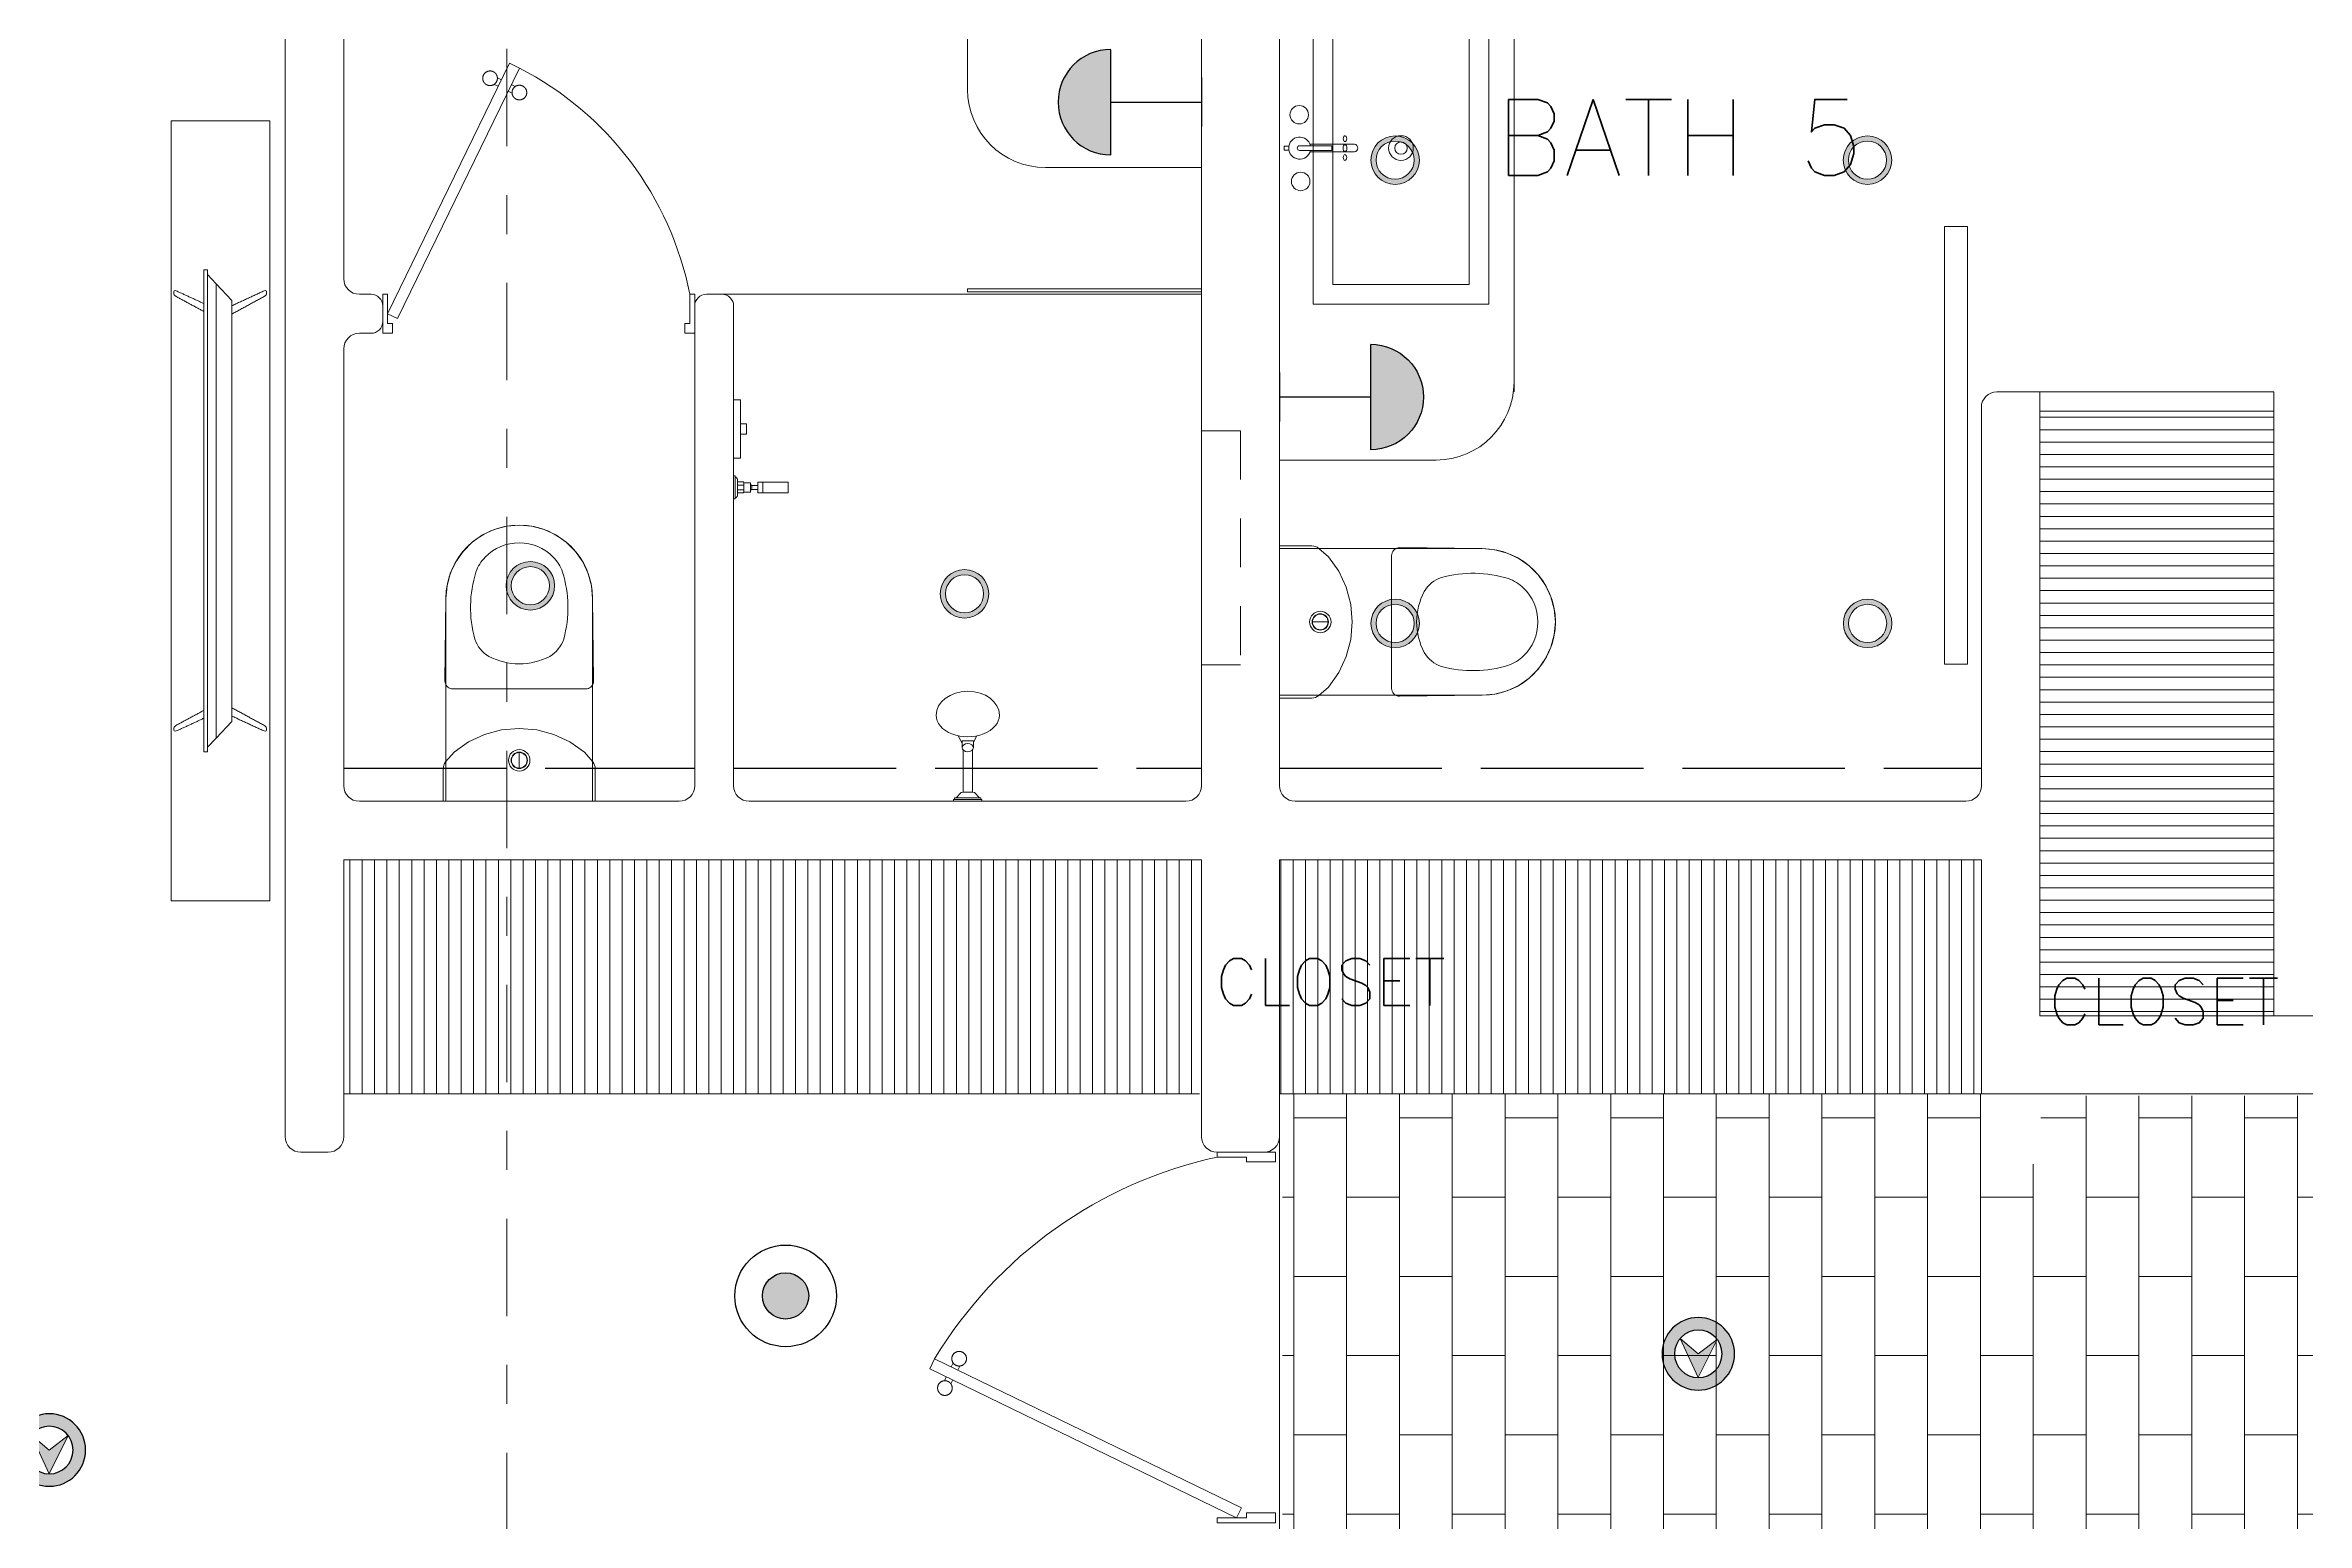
# Model space of a CAD drawing. Header units: metres. Extents: x 14 to 2416, y -346 to 476.
# Drawn here: x 39.54 to 45.34, y -207.94 to -204.15 of the extents above; entities that cross this region are included whole.
import ezdxf

# ---------------------------------------------------------------- set-up
doc = ezdxf.new("R2010")
doc.units = ezdxf.units.M
for name, pattern in [('0', [0]), ('CONTINU', [0]), ('DASHDOT', [1, 0.5, -0.25, 0, -0.25]), ('HIDDEN2', [0.1875, 0.125, -0.0625]), ('STYLE_03', [0.5, 0.416656, -0.083344])]:
    doc.linetypes.add(name, pattern=pattern)
doc.layers.get('0').update_dxf_attribs({"linetype": '0', "lineweight": 20})
for name, color, linetype in [('1', 1, 'Continuous'), ('MAVA LUM', 1, 'Continuous'), ('MAVA Luminarias', 1, 'Continuous')]:
    doc.layers.add(name, color=color, linetype=linetype)
for name, color, linetype, lineweight in [('A-ANNO-TEXT', 20, 'Continuous', 13), ('A-DOOR', 35, 'Continuous', 5), ('A-SECT-IDEN', 251, 'CONTINU', 9), ('A-WALL', 250, 'Continuous', 20), ('baños', 251, 'Continuous', 0), ('closets', 253, 'Continuous', 0), ('MAVA', 1, 'Continuous', 15), ('MAVA -LUMINARIAS', 1, 'Continuous', 18), ('MOBILIARIOS', 252, 'Continuous', 0), ('piso', 253, 'Continuous', 0), ('textos', 7, 'Continuous', 0)]:
    doc.layers.add(name, color=color, linetype=linetype, lineweight=lineweight)
doc.layers.add('hatch piso', color=253, linetype='Continuous', lineweight=0, transparency=0.7)
doc.styles.add('DIMTEXT', font='dim.shx', dxfattribs={"width": 0.75})
doc.styles.get("Standard").update_dxf_attribs({"font": 'arial.ttf', "height": 0.1875})

# ---------------------------------------------------------------- blocks, each defined once
blk = doc.blocks.new('Caroma_ToiletSuites')
at = {"layer": 'baños'}
for p, q in [((-64.3, 696.7), (-94, 682.8)), ((-32.6, 705.1), (-64.3, 696.7)), ((0, 708), (-32.6, 705.1)), ((32.6, 705.1), (0, 708)), ((64.3, 696.7), (32.6, 705.1)), ((94, 682.8), (64.3, 696.7)), ((-144, 640.8), (-162.8, 614)), ((-120.8, 664), (-144, 640.8)), ((-94, 682.8), (-120.8, 664)), ((120.8, 664), (94, 682.8)), ((144, 640.8), (120.8, 664)), ((162.8, 614), (144, 640.8)), ((-176.7, 584.3), (-185.1, 552.6)), ((-162.8, 614), (-176.7, 584.3)), ((176.7, 584.3), (162.8, 614)), ((185.1, 552.6), (176.7, 584.3)), ((-185.1, 552.6), (-188, 520)), ((188, 520), (185.1, 552.6)), ((-188, 520), (-190.5, 308)), ((-188, 0), (-188, 520)), ((188, 520), (188, 0)), ((190.5, 308), (188, 520)), ((-190.5, 308), (-190.2, 304.5)), ((-190.2, 304.5), (-189.3, 301.2)), ((-189.3, 301.2), (-187.8, 298)), ((-187.8, 298), (-185.8, 295.1)), ((-185.8, 295.1), (-183.4, 292.7)), ((-183.4, 292.7), (-180.5, 290.7)), ((-180.5, 290.7), (-177.3, 289.2)), ((177.3, 289.2), (180.5, 290.7)), ((180.5, 290.7), (183.4, 292.7)), ((183.4, 292.7), (185.8, 295.1)), ((185.8, 295.1), (187.8, 298)), ((187.8, 298), (189.3, 301.2)), ((189.3, 301.2), (190.2, 304.5)), ((190.2, 304.5), (190.5, 308)), ((-177.3, 289.2), (-174, 288.3)), ((-174, 288.3), (-170.5, 288)), ((-170.5, 288), (170.5, 288)), ((170.5, 288), (174, 288.3)), ((174, 288.3), (177.3, 289.2)), ((-45.1, 183.1), (-88.9, 171.3)), ((0, 187), (-45.1, 183.1)), ((45.1, 183.1), (0, 187)), ((88.9, 171.3), (45.1, 183.1)), ((-167.1, 126.2), (-188.7, 100.9)), ((-130, 152.2), (-167.1, 126.2)), ((-88.9, 171.3), (-130, 152.2)), ((0, 85), (0, 125)), ((130, 152.2), (88.9, 171.3)), ((167.1, 126.2), (130, 152.2)), ((188.7, 100.9), (167.1, 126.2)), ((-194.6, 88.2), (-195, 83.5)), ((-195, 83.5), (-195, 0)), ((-193.4, 92.7), (-194.6, 88.2)), ((-191.4, 97), (-193.4, 92.7)), ((-188.7, 100.9), (-191.4, 97)), ((191.4, 97), (188.7, 100.9)), ((193.4, 92.7), (191.4, 97)), ((194.6, 88.2), (193.4, 92.7)), ((195, 83.5), (194.6, 88.2)), ((195, 0), (195, 83.5)), ((-195, 0), (195, 0)), ((188, 0), (-188, 0))]:
    blk.add_line(p, q, dxfattribs=at)
for centre, radius, start, end in [((0, 520), 188, 0, 180), ((-2.7, 547.4), 115.2, 88.65652, 137.04039), ((2.7, 547.4), 115.2, 42.9609, 91.34146), ((183, 496.7), 307.9, 162.77131, 195.21432), ((-18.8, 556.1), 97.6, 134.33725, 160.9897), ((18.8, 556.1), 97.6, 19.00998, 45.66427), ((-183, 496.7), 307.9, 344.7852, 17.22859), ((-36.1, 442.4), 82.4, 198.76304, 239.35819), ((36.1, 442.4), 82.4, 300.64117, 341.23514), ((2.9, 529.9), 177.9, 242.91598, 269.06591), ((-2.9, 529.9), 177.9, 270.93391, 297.08355), ((0, 105), 27.5, 0, 180), ((0, 105), 21, 0, 180), ((0, 105), 20, 0, 180), ((0, 105), 27.5, 180, 0), ((0, 105), 21, 180, 0), ((0, 105), 20, 180, 0)]:
    blk.add_arc(centre, radius, start, end, dxfattribs=at)
blk = doc.blocks.new('puerta 1.00')
at = {"layer": 'A-DOOR'}
for p, q in [((-0.15, -0.0125), (-0.9369, -0.3949)), ((-0.1376, -0.038), (-0.9245, -0.4204)), ((-0.1376, -0.038), (-0.15, -0.0125)), ((-0.9369, -0.3949), (-0.9245, -0.4204)), ((-0.8946, -0.3743), (-0.8996, -0.3641)), ((-0.8777, -0.3661), (-0.8826, -0.3559)), ((-0.8822, -0.3998), (-0.8772, -0.4101)), ((-0.8653, -0.3916), (-0.8603, -0.4018))]:
    blk.add_line(p, q, dxfattribs=at)
for points in [[(-0.05, 0), (-0.05, -0.025), (-0.125, -0.025), (-0.125, -0.0125), (-0.2, -0.0125), (-0.2, 0), (-0.05, 0)], [(-0.05, -0.95), (-0.05, -0.925), (-0.125, -0.925), (-0.125, -0.9375), (-0.2, -0.9375), (-0.2, -0.95), (-0.05, -0.95)]]:
    blk.add_lwpolyline(points, dxfattribs=at)
blk.add_arc((0.0366, 0.1602), 1.1229, 211.13358, 257.83427, dxfattribs=at)
for points in [[(-0.8982, -0.3642), (-0.9033, -0.3642), (-0.912, -0.3591), (-0.917, -0.3504), (-0.917, -0.3403), (-0.912, -0.3316), (-0.9033, -0.3265), (-0.8932, -0.3265), (-0.8844, -0.3316), (-0.8794, -0.3403), (-0.8794, -0.3504), (-0.8844, -0.3591), (-0.8932, -0.3642), (-0.8982, -0.3642)], [(-0.8617, -0.4394), (-0.8667, -0.4394), (-0.8754, -0.4344), (-0.8805, -0.4256), (-0.8805, -0.4156), (-0.8754, -0.4068), (-0.8667, -0.4018), (-0.8566, -0.4018), (-0.8479, -0.4068), (-0.8428, -0.4156), (-0.8428, -0.4257), (-0.8479, -0.4344), (-0.8566, -0.4394), (-0.8617, -0.4394)]]:
    blk.add_open_spline(points, degree=2, dxfattribs=at)
blk = doc.blocks.new('A$C8d867532')
at = {"layer": 'baños', "linetype": 'Continuous'}
blk.add_line((0.0395, 0.4062, 0), (0.1223, 0.4062, 0.0004), dxfattribs=at)
at = {"layer": 'baños'}
for points in [[(0.0743, 0.8), (0.5243, 0.8), (0.5243, 0), (0.0743, 0)], [(0.1243, 0.75), (0.4743, 0.75), (0.4743, 0.05), (0.1243, 0.05)]]:
    blk.add_lwpolyline(points, close=True, dxfattribs=at)
at = {"layer": 'baños', "linetype": 'Continuous'}
blk.add_lwpolyline([(0.0672, 0.3939, -9.082434), (0.0672, 0.4062)], format="xyb", dxfattribs=at)
at = {"layer": 'baños', "linetype": 'Continuous', "elevation": 0}
for points in [[(0.0333, 0.4, -0.385153), (0.0395, 0.4062), (0.0395, 0.4062)], [(0.0661, 0.4101), (0.1804, 0.4101, -0.363105), (0.1887, 0.4, -0.363105), (0.1804, 0.39), (0.0661, 0.39)], [(0.0333, 0.4, 0.385153), (0.0395, 0.3939), (0.0395, 0.3939)]]:
    blk.add_lwpolyline(points, format="xyb", dxfattribs=at)
at = {"layer": 'baños', "linetype": 'Continuous'}
for points, elevation in [([(0.1223, 0.4062), (0.1223, 0.3939)], 0.0004), ([(0.0114, 0.405), (0.0005, 0.405), (0, 0.4043), (0, 0.3957)], 0), ([(0, 0.3957), (0.0005, 0.395), (0.0114, 0.395)], 0)]:
    blk.add_lwpolyline(points, dxfattribs=dict(at, elevation=elevation))
at = {"layer": 'baños', "linetype": 'Continuous', "extrusion": (1.31781e-06, -1, -8.43443e-26), "elevation": -0.3939}
blk.add_lwpolyline([(0.1223, 0.0004), (0.0395, 0)], close=True, dxfattribs=at)
at = {"layer": 'baños', "linetype": 'Continuous'}
for centre, radius in [((0.0422, 0.4857), 0.0237), ((0.2993, 0.4), 0.0317), ((0.2993, 0.4), 0.0159), ((0.0384, 0.3146), 0.0237)]:
    blk.add_circle(centre, radius, dxfattribs=at)
at = {"layer": 'baños', "linetype": 'Continuous', "extrusion": (3.61622e-27, 8.43443e-26, -1)}
for centre, major_axis, ratio in [((0.1558, 0.4), (0, -0.0085), 0.599546), ((0.1557, 0.424), (0.00005, -0.0075), 0.581577), ((0.1558, 0.376), (0.00005, -0.0075), 0.581577)]:
    blk.add_ellipse(centre, major_axis=major_axis, ratio=ratio, dxfattribs=at)
at = {"layer": 'baños', "linetype": 'Continuous', "flags": 8}
for tag, p in [('TRADENAME', (0.1887, 0.4, 0)), ('MODELNUMBER', (0.1887, 0.4, 0)), ('MATERIAL', (0.1888, 0.4, 0)), ('PRODUCT', (0.1888, 0.4, 0))]:
    blk.add_attdef(tag, p, '', height=0.0000254, rotation=270.00008, dxfattribs=at)
at = {"layer": 'baños', "linetype": 'Continuous'}
for tag, p in [('MATERIAL', (0.299, 0.3999)), ('PRODUCT', (0.299, 0.3999)), ('TRADENAME', (0.2991, 0.3999)), ('MODELNUMBER', (0.2991, 0.3999))]:
    blk.add_attdef(tag, p, '', height=0.0000254, rotation=90.00008, dxfattribs=at)
blk = doc.blocks.new('A$C3685e79b')
at = {"layer": 'A-DOOR'}
for p, q in [((0.0125, 0.05), (0.3248, 0.6926)), ((0.038, 0.0376), (0.3503, 0.6802)), ((0.296, 0.6333), (0.2858, 0.6383)), ((0.3042, 0.6503), (0.294, 0.6552)), ((0.3248, 0.6926), (0.3503, 0.6802)), ((0.3215, 0.621), (0.3317, 0.616)), ((0.3297, 0.6379), (0.3399, 0.6329)), ((0.038, 0.0376), (0.0125, 0.05))]:
    blk.add_line(p, q, dxfattribs=at)
for points in [[(0, 0), (0.025, 0), (0.025, 0.025), (0.0125, 0.025), (0.0125, 0.1), (0, 0.1), (0, 0)], [(0.8, 0), (0.775, 0), (0.775, 0.025), (0.7875, 0.025), (0.7875, 0.1), (0.8, 0.1), (0.8, 0)]]:
    blk.add_lwpolyline(points, dxfattribs=at)
blk.add_arc((-0.0309, -0.0619), 0.8343, 11.1901, 62.81264, dxfattribs=at)
for points in [[(0.294, 0.6539), (0.294, 0.659), (0.289, 0.6677), (0.2802, 0.6727), (0.2702, 0.6727), (0.2614, 0.6677), (0.2564, 0.6589), (0.2564, 0.6489), (0.2614, 0.6401), (0.2702, 0.6351), (0.2803, 0.6351), (0.289, 0.6401), (0.294, 0.6489), (0.294, 0.6539)], [(0.3693, 0.6173), (0.3693, 0.6224), (0.3642, 0.6311), (0.3555, 0.6361), (0.3454, 0.6361), (0.3367, 0.6311), (0.3316, 0.6224), (0.3317, 0.6123), (0.3367, 0.6035), (0.3454, 0.5985), (0.3555, 0.5985), (0.3643, 0.6036), (0.3693, 0.6123), (0.3693, 0.6173)]]:
    blk.add_open_spline(points, degree=2, dxfattribs=at)
blk = doc.blocks.new('A$C0ed3e1a4')
at = {"layer": 'baños'}
for p, q in [((0.1396, 0.059), (0.1368, 0.059)), ((0.1396, 0.059), (0.1396, 0)), ((0.0645, 0.0432), (0.0645, 0.0157)), ((0.0941, 0.0346), (0.0772, 0.0346)), ((0.0941, 0.0243), (0.0772, 0.0243)), ((0.0968, 0.0175), (0.0968, 0.0413)), ((0.0968, 0.0413), (0.1137, 0.0413)), ((0.0968, 0.0175), (0.1137, 0.0175)), ((0.1137, 0.0413), (0.1137, 0.0294)), ((0.1137, 0.0354), (0.1294, 0.0354)), ((0.1137, 0.0175), (0.1137, 0.0294)), ((0.1137, 0.0235), (0.1294, 0.0235)), ((0.1294, 0.0435), (0.1148, 0.0435)), ((0.1294, 0.0154), (0.1148, 0.0154)), ((0.1294, 0.051), (0.1294, 0.0295)), ((0.1294, 0.008), (0.1294, 0.0295)), ((0.1356, 0.0022), (0.1356, 0.0568)), ((0.1396, 0), (0.1368, 0))]:
    blk.add_line(p, q, dxfattribs=at)
blk.add_lwpolyline([(0.0772, 0.0432), (0, 0.0432), (0, 0.0157), (0.0772, 0.0157)], close=True, dxfattribs=at)
for centre, radius, start, end in [((0.138, 0.0569), 0.00241, 117.91788, 181.97177), ((0.1027, 0.0294), 0.01, 125.7762, 234.2238), ((0.1193, 0.0397), 0.00586, 140.07929, 164.09241), ((0.1193, 0.0191), 0.00586, 195.90759, 219.92071), ((0.1416, 0.0445), 0.0138, 115.78965, 151.65642), ((0.1416, 0.0145), 0.0138, 208.34358, 244.21035), ((0.138, 0.0021), 0.00241, 178.02823, 242.08212)]:
    blk.add_arc(centre, radius, start, end, dxfattribs=at)
blk = doc.blocks.new('A$C013342c3')
at = {"layer": 'baños', "linetype": 'Continuous'}
for p, q in [((0.2821, 0.1176), (0.2775, 0.1176)), ((0.2775, 0.1176), (0.2775, 0.1152)), ((0.2821, 0.1163), (0.2821, 0.1176)), ((0.2821, 0.0462), (0.2821, 0.1163)), ((0.1327, 0.0959, -0.0887), (0.1145, 0.106, -0.1376)), ((0.1305, 0.0667, -0.0849), (0.1145, 0.0578, -0.1376)), ((0.1447, 0.0959, -0.0497), (0.127, 0.0959, -0.0497)), ((0.127, 0.0959, -0.0497), (0.127, 0.0667, -0.0497)), ((0.127, 0.0667, -0.0497), (0.1446, 0.0667, -0.0497)), ((0.2591, 0.0932, -0.0114), (0.1506, 0.0931, -0.0549)), ((0.2591, 0.0693, -0.0114), (0.1506, 0.0694, -0.0549)), ((0.2592, 0.0984, -1.0732), (0.2591, 0.0932, -0.0114)), ((0.2591, 0.0932, -0.0114), (0.2591, 0.0693, -0.0113)), ((0.2592, 0.0642, -1.0732), (0.2591, 0.0693, -0.0114)), ((0.2731, 0.1112), (0.2592, 0.0984, -1.0732)), ((0.2731, 0.0513), (0.2592, 0.0642, -1.0732)), ((0.2775, 0.1152), (0.2731, 0.1152)), ((0.2731, 0.1152), (0.2731, 0.1112)), ((0.2731, 0.0513), (0.2731, 0.1112)), ((0.2775, 0.1152), (0.2775, 0.0473)), ((0.2731, 0.0473), (0.2731, 0.0513)), ((0.2775, 0.0473), (0.2731, 0.0473)), ((0.2775, 0.0449), (0.2775, 0.0473)), ((0.2821, 0.0449), (0.2775, 0.0449)), ((0.2821, 0.0462), (0.2821, 0.0449))]:
    blk.add_line(p, q, dxfattribs=at)
for ratio, start_param, end_param in [(0.757088, 3.141593, 6.283185), (0.681889, 0, 3.141593)]:
    blk.add_ellipse((0.0615, 0.0812, -0.1376), major_axis=(-0.0002, -0.0812), ratio=ratio, start_param=start_param, end_param=end_param, dxfattribs=at)
blk.add_ellipse((0.1447, 0.0813, -0.0497), major_axis=(0, -0.0146), ratio=0.718224, dxfattribs=at)
blk = doc.blocks.new('PL BASE 1N NASAS 09')
at = {"layer": 'closets', "transparency": 33554687}
h = blk.add_hatch(dxfattribs=at)
h.set_pattern_fill('LINE', color=256, scale=0.01, angle=180)
h.set_pattern_definition([(180, (-441.88125, -2859.913363), (-4e-18, -0.03175), [])])
h.paths.add_polyline_path([(-105.7315, -37.9997), (-105.7315, -39.5497), (-105.1315, -39.5497), (-105.1315, -37.9997)])
h = blk.add_hatch(dxfattribs=at)
h.set_pattern_fill('LINE', color=256, scale=0.01, angle=90)
h.set_pattern_definition([(90, (85.973437, 55.724378), (-0.03175, 2e-18), [])])
h.paths.add_polyline_path([(-108.9329, -39.1497), (-108.9329, -39.7497)], flags=0)
h.paths.add_polyline_path([(-107.8863, -39.1497), (-107.8863, -39.7497), (-110.0811, -39.7497), (-110.0811, -39.1497)])
h = blk.add_hatch(dxfattribs=at)
h.set_pattern_fill('LINE', color=256, scale=0.01, angle=90)
h.set_pattern_definition([(90, (87.98024, 55.724378), (-0.03175, 2e-18), [])])
h.paths.add_polyline_path([(-106.9261, -39.161), (-106.9261, -39.7497)], flags=16)
h.paths.add_polyline_path([(-105.881, -39.1497), (-105.881, -39.7497), (-107.6815, -39.7497), (-107.6815, -39.1497)])
at = {"layer": 'A-DOOR'}
blk.add_lwpolyline([(-105.9753, -37.5261), (-105.9165, -37.5261), (-105.9165, -38.6483), (-105.9753, -38.6483)], close=True, dxfattribs=at)
at = {"layer": 'A-WALL'}
for p, q in [((-107.8811, -35.5897), (-107.8811, -37.5897)), ((-107.6811, -35.5897), (-107.6811, -38.9597)), ((-110.2311, -39.8597), (-110.2311, -36.6397)), ((-110.0811, -36.6397), (-110.0811, -37.6597)), ((-107.8811, -37.5897), (-107.8811, -38.9597)), ((-110.0111, -37.6997), (-110.0411, -37.6997)), ((-109.1111, -37.6997), (-109.1511, -37.6997)), ((-109.9811, -37.7295), (-109.9811, -37.7695)), ((-109.1811, -37.7297), (-109.1811, -38.9597)), ((-109.0811, -37.7297), (-109.0811, -38.9597)), ((-110.0111, -37.7997), (-110.0411, -37.7997)), ((-110.0811, -37.8397), (-110.0811, -38.9597)), ((-105.881, -37.9897), (-105.881, -38.9597)), ((-105.841, -37.9497), (-105.731, -37.9497)), ((-105.731, -39.5497), (-105.731, -37.9497)), ((-105.731, -38.4247), (-105.731, -38.4747)), ((-109.2211, -38.9997), (-110.0411, -38.9997)), ((-107.9211, -38.9997), (-109.0411, -38.9997)), ((-107.6411, -38.9997), (-105.921, -38.9997)), ((-110.0811, -39.8597), (-110.0811, -39.1497)), ((-110.0811, -39.1497), (-107.8811, -39.1497)), ((-107.8811, -39.1497), (-107.8811, -39.8597)), ((-107.6811, -39.1497), (-105.881, -39.1497)), ((-107.6811, -39.1497), (-107.6811, -39.8597)), ((-105.881, -39.7497), (-105.881, -39.1497)), ((-105.881, -39.4497), (-105.881, -39.5497)), ((-105.731, -39.4997), (-105.731, -39.5497)), ((-104.971, -39.5497), (-105.731, -39.5497)), ((-104.971, -39.7497), (-105.8815, -39.7497)), ((-110.1211, -39.8997), (-110.1911, -39.8997)), ((-107.7211, -39.8997), (-107.8411, -39.8997))]:
    blk.add_line(p, q, dxfattribs=at)
at = {"layer": 'A-WALL', "linetype": 'HIDDEN2'}
for p, q in [((-107.7811, -38.0497), (-107.8811, -38.0497)), ((-107.7811, -38.0497), (-107.7811, -38.6497)), ((-107.7811, -38.6497), (-107.8811, -38.6497))]:
    blk.add_line(p, q, dxfattribs=at)
at = {"layer": 'A-WALL'}
for centre, radius, start, end in [((-110.0411, -37.6597), 0.04, 180, 270), ((-110.0111, -37.7297), 0.03, 0.39954, 89.99914), ((-109.1511, -37.7297), 0.03, 90, 180), ((-109.1111, -37.7297), 0.03, 0, 90), ((-110.0411, -37.8397), 0.04, 90, 180), ((-110.0111, -37.7697), 0.03, 270.00087, 0.39532), ((-105.841, -37.9897), 0.04, 90, 180), ((-110.0411, -38.9597), 0.04, 180, 270), ((-109.2211, -38.9597), 0.04, 270, 0), ((-109.0411, -38.9597), 0.04, 180, 270), ((-107.9211, -38.9597), 0.04, 270, 0), ((-107.6411, -38.9597), 0.04, 180, 270), ((-105.921, -38.9597), 0.04, 270, 360), ((-110.1911, -39.8597), 0.04, 180, 270), ((-110.1211, -39.8597), 0.04, 270, 0), ((-107.8411, -39.8597), 0.04, 180, 270), ((-107.7211, -39.8597), 0.04, 270, 360)]:
    blk.add_arc(centre, radius, start, end, dxfattribs=at)
at = {"layer": 'baños'}
for p, q in [((-108.4811, -35.9747, 0), (-108.4811, -37.1747, 0)), ((-107.0795, -37.9497), (-107.0795, -36.7247)), ((-108.2811, -37.3747, 0), (-107.8811, -37.3747, 0)), ((-109.1111, -37.6997), (-107.8811, -37.6997)), ((-107.2795, -38.1247), (-107.6795, -38.1247))]:
    blk.add_line(p, q, dxfattribs=at)
for points in [[(-107.8811, -37.6856), (-108.4811, -37.6856), (-108.4811, -37.6934), (-107.8811, -37.6934)], [(-109.0811, -38.12), (-109.0637, -38.12), (-109.0637, -37.97), (-109.0811, -37.97)], [(-109.0637, -38.0584), (-109.0479, -38.0584), (-109.0479, -38.0316), (-109.0637, -38.0316)]]:
    blk.add_lwpolyline(points, close=True, dxfattribs=at)
for centre, start, end in [((-108.2811, -37.1747, 0), 180, 270), ((-107.2795, -37.9247), 270, 0)]:
    blk.add_arc(centre, 0.2, start, end, dxfattribs=at)
at = {"layer": 'closets', "transparency": 33554687}
for p, q in [((-105.7315, -37.9497), (-105.131, -37.9497)), ((-105.131, -39.5497), (-105.131, -37.9497)), ((-105.7315, -37.9997), (-105.131, -37.9997)), ((-110.0811, -39.7497), (-107.8863, -39.7497)), ((-107.6815, -39.7497), (-105.8815, -39.7497))]:
    blk.add_line(p, q, dxfattribs=at)
at = {"layer": 'piso'}
blk.add_line((-107.6811, -39.8597), (-107.6811, -40.8897), dxfattribs=at)
at = {"color": 1}
blk.add_blockref('A$C3685e79b', (-109.9811, -37.7997), dxfattribs=at)
at = {"layer": '1'}
ref = blk.add_blockref('A$C8d867532', (-107.6689, -36.9247), dxfattribs=dict(at, xscale=-1, rotation=180))
ref.add_attrib('MATERIAL', 'VITREOUS CHINA', (-107.37, -37.3246), dxfattribs={"layer": 'baños', "linetype": 'Continuous', "height": 0.0000254, "rotation": 269.99992})
ref.add_attrib('PRODUCT', 'BATHROOM SINK', (-107.3699, -37.3246), dxfattribs={"layer": 'baños', "linetype": 'Continuous', "height": 0.0000254, "rotation": 269.99992})
ref.add_attrib('TRADENAME', 'VOX', (-107.3699, -37.3246), dxfattribs={"layer": 'baños', "linetype": 'Continuous', "height": 0.0000254, "rotation": 269.99992})
ref.add_attrib('MODELNUMBER', 'K-5373', (-107.3698, -37.3246), dxfattribs={"layer": 'baños', "linetype": 'Continuous', "height": 0.0000254, "rotation": 269.99992})
ref.add_attrib('MATERIAL', 'BRASS', (-107.4801, -37.3248, 0), dxfattribs={"layer": 'baños', "linetype": 'Continuous', "height": 0.0000254, "rotation": 89.99992})
ref.add_attrib('PRODUCT', 'FAUCETS', (-107.4802, -37.3248, 0), dxfattribs={"layer": 'baños', "linetype": 'Continuous', "height": 0.0000254, "rotation": 89.99992})
ref.add_attrib('TRADENAME', 'PURIST', (-107.4802, -37.3248, 0), dxfattribs={"layer": 'baños', "linetype": 'Continuous', "height": 0.0000254, "rotation": 89.99992})
ref.add_attrib('MODELNUMBER', 'K-14404-4A', (-107.4802, -37.3248, 0), dxfattribs={"layer": 'baños', "linetype": 'Continuous', "height": 0.0000254, "rotation": 89.99992})
at = {"layer": 'A-DOOR', "xscale": -1, "rotation": 180}
blk.add_blockref('puerta 1.00', (-107.6411, -40.8497), dxfattribs=at)
at = {"layer": 'baños', "rotation": 180}
blk.add_blockref('A$C0ed3e1a4', (-108.9415, -38.1655), dxfattribs=at)
at = {"layer": 'baños', "xscale": -0.000999999934791, "yscale": 0.000999999934791}
blk.add_blockref('Caroma_ToiletSuites', (-109.6311, -38.9997), dxfattribs=at)
at = {"layer": 'baños', "xscale": -0.000999999934791, "yscale": 0.000999999934791, "rotation": 270}
blk.add_blockref('Caroma_ToiletSuites', (-107.6815, -38.5399), dxfattribs=at)
at = {"layer": 'baños', "linetype": 'CONTINU', "xscale": -1, "rotation": 90}
blk.add_blockref('A$C013342c3', (-108.3995, -38.7176), dxfattribs=at)
at = {"layer": 'baños', "linetype": 'Continuous'}
for tag, p in [('MODELNUMBER', (-121.6562, -54.8273)), ('TRADENAME', (-121.6562, -54.8273)), ('PRODUCT', (-121.6562, -54.8274)), ('MATERIAL', (-121.6562, -54.8274))]:
    blk.add_attdef(tag, p, '', height=0.0000254, rotation=359.99992, dxfattribs=at)
at = {"layer": 'textos', "width": 3.404877}
for s, insert, char_height, attachment_point in [('{\\Fromans|c0; BATH 5}', (-107.261, -37.3948), 0.195, 7), ('{\\Fromans|c0;\\H0.8x;CLOSET\\H1.25x; }', (-107.2541, -39.5232), 0.15, 9), ('{\\Fromans|c0;\\H0.8x;CLOSET\\H1.25x; }', (-105.1165, -39.5732), 0.15, 9)]:
    blk.add_mtext(s, dxfattribs=dict(at, insert=insert, char_height=char_height, attachment_point=attachment_point))
blk = doc.blocks.new('A$C58f5b6b7')
at = {"layer": 'MOBILIARIOS'}
for points in [[(0, 0.2526), (2, 0.2526), (2, 0), (0, 0)], [(0.382, 0.1596), (0.382, 0.1691), (1.618, 0.1691), (1.618, 0.1596)]]:
    blk.add_lwpolyline(points, close=True, dxfattribs=at)
for points in [[(1.6059, 0.1595), (1.5823, 0.1372), (1, 0.1372), (0.4177, 0.1372), (0.3941, 0.1595)], [(1.5823, 0.1372), (1.54, 0.0973), (0.46, 0.0973), (0.4177, 0.1372)]]:
    blk.add_lwpolyline(points, dxfattribs=at)
for points, degree in [([(0.4512, 0.2382, -0.0047), (0.4469, 0.2461, -0.0047), (0.4415, 0.2461, -0.0047), (0.4325, 0.2461, -0.0047), (0.4368, 0.237, -0.0047)], 3), ([(0.4368, 0.237, -0.0047), (0.4526, 0.2031, -0.0047), (0.4683, 0.1691, -0.0047)], 2), ([(0.4885, 0.1691, -0.0047), (0.4698, 0.2037, -0.0047), (0.4512, 0.2382, -0.0047)], 2), ([(1.5115, 0.1691, -0.0047), (1.5302, 0.2037, -0.0047), (1.5488, 0.2382, -0.0047)], 2), ([(1.5632, 0.237, -0.0047), (1.5474, 0.2031, -0.0047), (1.5317, 0.1691, -0.0047)], 2), ([(1.5488, 0.2382, -0.0047), (1.5531, 0.2461, -0.0047), (1.5585, 0.2461, -0.0047), (1.5675, 0.2461, -0.0047), (1.5632, 0.237, -0.0047)], 3), ([(0.4368, 0.0172, -0.0047), (0.4554, 0.0572, -0.0047), (0.474, 0.0973, -0.0047)], 2), ([(0.4951, 0.0973, -0.0047), (0.4731, 0.0566, -0.0047), (0.4512, 0.016, -0.0047)], 2), ([(1.5049, 0.0973), (1.5269, 0.0566), (1.5488, 0.016)], 2), ([(1.5632, 0.0172), (1.5446, 0.0572), (1.526, 0.0973)], 2)]:
    blk.add_open_spline(points, degree=degree, dxfattribs=at)
for points in [[(0.4512, 0.016, -0.0047), (0.4469, 0.0081, -0.0047), (0.4415, 0.0081, -0.0047), (0.4325, 0.0081, -0.0047), (0.4368, 0.0172, -0.0047)], [(1.5488, 0.016), (1.5531, 0.0081), (1.5585, 0.0081), (1.5675, 0.0081), (1.5632, 0.0172)]]:
    blk.add_open_spline(points, degree=3, knots=[-0.08544201, -0.08544201, -0.08544201, -0.08544201, -0.04272101, 0, 0, 0, 0], dxfattribs=at)
blk = doc.blocks.new('PL MUEBLES 1N NASAS 09')
at = {"layer": 'hatch piso'}
h = blk.add_hatch(dxfattribs=at)
h.set_pattern_fill('AR-BRSTD', color=256, scale=0.002, angle=-90)
h.set_pattern_definition([(270, (-8.74588, 232.01007), (0.1354836, -2e-17), []), (0, (-8.74588, 232.01007), (0.1354836, 0.2032), [0.1354836, -0.1354836])])
edge = h.paths.add_edge_path()
edge.add_line((62.3305, 47.1481), (63.2305, 47.1481))
edge.add_line((63.2305, 47.1481), (63.2305, 48.4481))
edge.add_line((63.2305, 48.4481), (56.5331, 48.4481))
edge.add_line((56.5331, 48.4481), (56.5331, 48.2731))
edge.add_line((56.5331, 48.2731), (56.3831, 48.2731))
edge.add_line((56.3831, 48.2731), (56.3831, 48.4536))
edge.add_line((56.3831, 48.4536), (54.5879, 48.4536))
edge.add_line((54.5879, 48.4536), (54.5879, 46.9481))
edge.add_line((54.5879, 46.9481), (55.8257, 46.9481))
edge.add_arc((55.8755, 46.9973), 0.07, 180, 224.67274, ccw=False)
edge.add_line((55.8055, 46.9973), (55.8055, 47.1073))
edge.add_arc((55.8755, 47.1073), 0.07, 90, 180, ccw=False)
edge.add_line((55.8755, 47.1773), (55.9855, 47.1773))
edge.add_arc((55.9855, 47.1073), 0.07, 0, 90, ccw=False)
edge.add_line((56.0555, 47.1073), (56.0555, 46.9973))
edge.add_arc((55.9855, 46.9973), 0.07, -44.67274, 0, ccw=False)
edge.add_line((56.0353, 46.9481), (59.0257, 46.9481))
edge.add_arc((59.0755, 46.9973), 0.07, 180, 224.67276, ccw=False)
edge.add_line((59.0055, 46.9973), (59.0055, 47.1073))
edge.add_arc((59.0755, 47.1073), 0.07, 90, 180, ccw=False)
edge.add_line((59.0755, 47.1773), (59.1855, 47.1773))
edge.add_arc((59.1855, 47.1073), 0.07, 0, 90, ccw=False)
edge.add_line((59.2555, 47.1073), (59.2555, 46.9973))
edge.add_arc((59.1855, 46.9973), 0.07, -90, 0, ccw=False)
edge.add_line((59.1855, 46.9273), (59.0755, 46.9273))
edge.add_arc((59.0755, 46.9973), 0.07, 229.9948, 270, ccw=False)
edge.add_line((59.0305, 46.9437), (59.0305, 44.972))
edge.add_arc((59.0755, 44.9184), 0.07, 90, 130.0052, ccw=False)
edge.add_line((59.0755, 44.9884), (59.1855, 44.9884))
edge.add_arc((59.1855, 44.9184), 0.07, 0, 90, ccw=False)
edge.add_line((59.2555, 44.9184), (59.2555, 44.8084))
edge.add_arc((59.1855, 44.8084), 0.07, -90, 0, ccw=False)
edge.add_line((59.1855, 44.7384), (59.0755, 44.7384))
edge.add_arc((59.0755, 44.8084), 0.07, 229.9948, 270, ccw=False)
edge.add_line((59.0305, 44.7548), (59.0305, 41.172))
edge.add_arc((59.0755, 41.1184), 0.07, 90, 130.0052, ccw=False)
edge.add_line((59.0755, 41.1884), (59.1855, 41.1884))
edge.add_arc((59.1855, 41.1184), 0.07, 0, 90, ccw=False)
edge.add_line((59.2555, 41.1184), (59.2555, 41.0084))
edge.add_arc((59.1855, 41.0084), 0.07, -90, 0, ccw=False)
edge.add_line((59.1855, 40.9384), (59.0755, 40.9384))
edge.add_arc((59.0755, 41.0084), 0.07, 180, 270, ccw=False)
edge.add_line((59.0055, 41.0084), (59.0055, 41.1184))
edge.add_arc((59.0755, 41.1184), 0.07, 149.84805, 180, ccw=False)
edge.add_line((59.0149, 41.1535), (56.0391, 41.1535))
edge.add_arc((55.9855, 41.1085), 0.07, 0, 40.0052, ccw=False)
edge.add_line((56.0555, 41.1085), (56.0555, 40.9985))
edge.add_arc((55.9855, 40.9985), 0.07, -90, 0, ccw=False)
edge.add_line((55.9855, 40.9285), (55.8755, 40.9285))
edge.add_arc((55.8755, 40.9985), 0.07, 180, 270, ccw=False)
edge.add_line((55.8055, 40.9985), (55.8055, 41.1085))
edge.add_arc((55.8755, 41.1085), 0.07, 139.9948, 180, ccw=False)
edge.add_line((55.8219, 41.1535), (50.4363, 41.1535))
edge.add_arc((50.3827, 41.1085), 0.07, 0, 40.0052, ccw=False)
edge.add_line((50.4527, 41.1085), (50.4527, 40.9985))
edge.add_arc((50.3827, 40.9985), 0.07, -90, 0, ccw=False)
edge.add_line((50.3827, 40.9285), (50.2727, 40.9285))
edge.add_arc((50.2727, 40.9985), 0.07, 180, 270, ccw=False)
edge.add_line((50.2027, 40.9985), (50.2027, 41.1085))
edge.add_arc((50.2727, 41.1085), 0.07, 139.9948, 180, ccw=False)
edge.add_line((50.2191, 41.1535), (46.4305, 41.1535))
edge.add_line((46.4305, 41.1535), (46.4305, 40.9535))
edge.add_line((46.4305, 40.9535), (44.3305, 40.9535))
edge.add_line((44.3305, 40.9535), (44.3305, 39.3536))
edge.add_line((44.3305, 39.3536), (47.8305, 39.3536))
edge.add_line((47.8305, 39.3536), (47.8305, 38.9536))
edge.add_line((47.8305, 38.9536), (62.3305, 38.9536))
edge.add_line((62.3305, 38.9536), (62.3305, 47.1481))
at = {"layer": 'baños'}
blk.add_blockref('PL BASE 1N NASAS 09', (162.2615, 88.2033), dxfattribs=at)
at = {"layer": 'MOBILIARIOS', "rotation": 90.00000000000001}
blk.add_blockref('A$C58f5b6b7', (51.9905, 48.9481, 0.0047), dxfattribs=at)
blk = doc.blocks.new('A$Cbef68299')
blk.add_blockref('PL MUEBLES 1N NASAS 09', (-30.7659, -32.0535))
blk = doc.blocks.new('A$Cc5be7df0')
at = {"layer": 'A-SECT-IDEN', "linetype": 'DASHDOT', "ltscale": 0.5}
blk.add_line((25.9817, 40.6167), (25.9817, 16.2574), dxfattribs=at)
at = {"layer": 'A-ANNO-TEXT'}
blk.add_blockref('A$Cbef68299', (4.1493, 17.337), dxfattribs=at)
blk = doc.blocks.new('SUPERFICIAL')
at = {"layer": 'MAVA LUM'}
h = blk.add_hatch(color=256, dxfattribs=at)
h.dxf.hatch_style = 1
edge = h.paths.add_edge_path()
edge.add_arc((0.0008, 0.0016), 0.059, 0, 360)
for radius in [0.1303, 0.0593]:
    blk.add_circle((0.0008, 0.0016, 0), radius, dxfattribs=at)
at = {"ltscale": 1e-05, "style": 'DIMTEXT', "flags": 1}
blk.add_attdef('MULTIPLICADOR', (0.0928, 0.4687), '', height=0.15, dxfattribs=at)
blk = doc.blocks.new('dl ip')
at = {"layer": 'MAVA', "transparency": 33554687}
h = blk.add_hatch(color=40, dxfattribs=at)
h.dxf.hatch_style = 1
h.paths.add_polyline_path([(94.7574, -111.2088), (94.7109, -111.2482), (94.6624, -111.2113), (94.7109, -111.3092)])
at = {"layer": 'MAVA Luminarias', "linetype": 'Continuous'}
h = blk.add_hatch(color=40, dxfattribs=at)
h.paths.add_polyline_path([(94.618, -111.2482, 1), (94.8039, -111.2482, 1)])
h.paths.add_polyline_path([(94.7719, -111.2482, -1), (94.6499, -111.2482, -1)], flags=16)
at = {"layer": 'MAVA', "color": 40}
for p, q in [((94.7109, -111.2482), (94.6624, -111.2113)), ((94.6624, -111.2113), (94.7109, -111.3092)), ((94.7109, -111.3092), (94.7574, -111.2088)), ((94.7574, -111.2088), (94.7109, -111.2482))]:
    blk.add_line(p, q, dxfattribs=at)
at = {"layer": 'MAVA Luminarias', "color": 40, "linetype": 'Continuous'}
for radius in [0.093, 0.061]:
    blk.add_circle((94.7109, -111.2482), radius, dxfattribs=at)
blk = doc.blocks.new('downlight')
at = {"layer": 'MAVA -LUMINARIAS'}
h = blk.add_hatch(color=3, dxfattribs=at)
h.dxf.hatch_style = 1
h.paths.add_polyline_path([(-5.416, -22.4571, 1), (-5.2917, -22.4571, 1)])
h.paths.add_polyline_path([(-5.3048, -22.4571, -1), (-5.4029, -22.4571, -1)], flags=16)
at = {"layer": 'MAVA -LUMINARIAS', "color": 3}
for radius in [0.0622, 0.049]:
    blk.add_circle((-5.3539, -22.4571), radius, dxfattribs=at)
blk = doc.blocks.new('SCONCE 2')
at = {"layer": 'MAVA Luminarias', "linetype": 'Continuous'}
blk.add_hatch(color=1, dxfattribs=at).paths.add_polyline_path([(0.342, -0.24, 1), (-0.169, -0.24)])
at = {"layer": 'MAVA Luminarias', "color": 1, "linetype": 'Continuous'}
for p, q in [((-0.169, -0.24), (0.342, -0.24)), ((0.087, -0.24), (0.087, -0.682)), ((-0.032, -0.682), (0.206, -0.682))]:
    blk.add_line(p, q, dxfattribs=at)
blk.add_arc((0.087, -0.24), 0.256, 0, 180, dxfattribs=at)

msp = doc.modelspace()

# ---------------------------------------------------------------- linework, layer by layer
at = {"layer": 'MAVA Luminarias', "linetype": 'STYLE_03', "lineweight": 30}
for p, q in [((40.3016, -206.005), (41.2016, -206.005)), ((41.3016, -206.005), (42.5016, -206.005)), ((42.7016, -206.005), (44.5016, -206.005))]:
    msp.add_line(p, q, dxfattribs=at)

# ---------------------------------------------------------------- block references
at = {"layer": 'A-ANNO-TEXT'}
msp.add_blockref('A$Cc5be7df0', (14.7377, -240.577), dxfattribs=at)
at = {"layer": 'MAVA Luminarias', "linetype": 'Continuous', "yscale": 0.5277282914889166, "zscale": 0.5277282914889166}
for p, xscale, rotation in [((42.1421, -204.3431), 0.5277282914889166, 90), ((43.0622, -205.0992), -0.5277282914889166, 270)]:
    msp.add_blockref('SCONCE 2', p, dxfattribs=dict(at, xscale=xscale, rotation=rotation))
at = {"layer": 'MAVA Luminarias'}
for name, p in [('downlight', (48.352, -181.9888)), ('downlight', (49.5634, -181.9888)), ('downlight', (46.134, -183.0802)), ('downlight', (47.2476, -183.1008)), ('downlight', (48.352, -183.1767)), ('downlight', (49.5638, -183.1767)), ('SUPERFICIAL', (41.434, -207.3598, 0))]:
    msp.add_blockref(name, p, dxfattribs=at)
at = {"layer": 'MAVA Luminarias', "xscale": -1}
for p in [(138.4865, -96.2586), (134.2572, -96.5053)]:
    msp.add_blockref('dl ip', p, dxfattribs=at)

doc.saveas('drawing.dxf')
